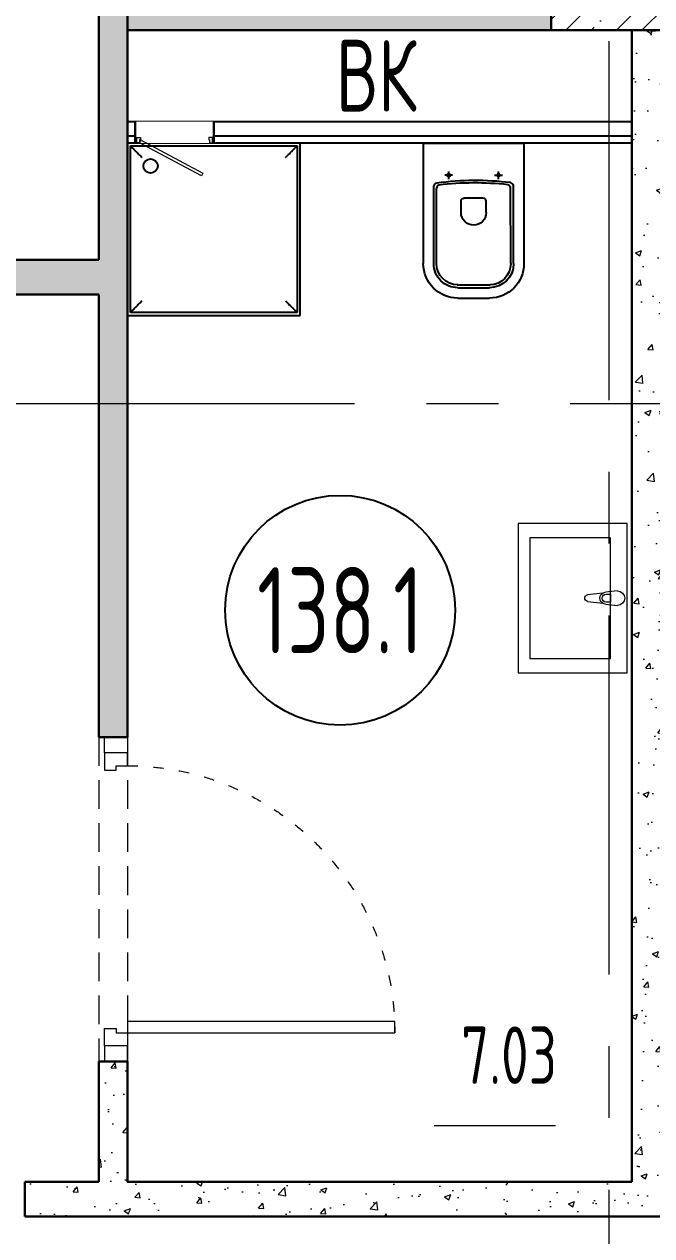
# Model space of a CAD drawing. Header units: millimetres. Extents: x -8689834 to 9419935, y 0 to 233063.
# Drawn here: x -208267 to -206084, y 96203 to 100422 of the extents above; entities that cross this region are included whole.
import ezdxf
from ezdxf import colors
from ezdxf.entities.mleader import LeaderData, LeaderLine
from ezdxf.enums import TextEntityAlignment as Align
from ezdxf.math import Vec2, Vec3

# ---------------------------------------------------------------- set-up
doc = ezdxf.new("R2010")
doc.units = ezdxf.units.MM
doc.header["$MEASUREMENT"] = 0
doc.set_wipeout_variables(frame=1)
for name, pattern in [('ACAD_ISO03W100', [30, 12, -18]), ('ADSK_Штриховая_ш2 п1', [3, 2, -1]), ('CENTER', [2, 1.25, -0.25, 0.25, -0.25])]:
    doc.linetypes.add(name, pattern=pattern)
doc.layers.get('0').update_dxf_attribs({"color": 250, "lineweight": 9})
for name, color, linetype, lineweight in [('АР_Двери', 175, 'Continuous', 18), ('АР_Колонны', 250, 'Continuous', 30), ('АР_Колонны Штрих', 250, 'Continuous', 5), ('АР_Маркер экспликации', 239, 'Continuous', 13), ('АР_Номер помещения', 1, 'Continuous', 25), ('АР_Оси', 195, 'Continuous', 9), ('АР_Отметки', 250, 'Continuous', 15), ('АР_Перегородки газоблок', 165, 'Continuous', 30), ('АР_Перегородки газоблок_Штрих', 165, 'Continuous', 5), ('АР_Помещения_площадь', 19, 'Continuous', 9), ('АР_тонкая линия', 250, 'Continuous', 0), ('Задания на лючки', 32, 'Continuous', 15)]:
    doc.layers.add(name, color=color, linetype=linetype, lineweight=lineweight)
doc.layers.add('АР_Отверстия', color=251, linetype='Continuous')
doc.layers.add('ТХ_сантехника', color=253, linetype='Continuous')
doc.styles.add('ICOCPEUR', font='isocpeur.ttf')
doc.styles.add('ISOCPEUR', font='isocpeur.ttf', dxfattribs={"width": 0.7})
doc.styles.get("Standard").update_dxf_attribs({"font": 'isocpeur.ttf', "width": 0.7})
pattern_1 = [(50, (0, 0), (215.17805, -18.82564), [22.5, -247.5]), (355, (0, 0), (-41.6254, 225.65764), [18, -198]), (100.45144, (17.93, -1.57), (173.55265, 206.832), [19.12206, -210.34263]), (46.1842, (0, 60), (320.1724, -49.65578), [33.75, -371.25]), (96.63564, (26.68, 55.86), (280.3986, 292.2356), [28.6831, -315.51413]), (351.18416, (0, 60), (280.3986, 292.2356), [27, -297]), (21, (30, 45), (179.07212, -120.78567), [22.5, -247.5]), (326, (30, 45), (72.9946, 217.54501), [18, -198]), (71.45144, (44.92, 34.93), (252.06671, 96.75935), [19.12206, -210.34263]), (37.5, (0, 0), (3.647957, 99.868156), [0, -195.6, 0, -201, 0, -198.75]), (7.5, (0, 0), (78.92086, 118.323514), [0, -114.6, 0, -191.1, 0, -75.75]), (327.5, (-66.9, 0), (160.14673, -6.766462), [0, -75, 0, -234, 0, -310.5]), (317.5, (-96.9, 0), (174.95585, 30.031495), [0, -97.5, 0, -155.4, 0, -220.5])]

# ---------------------------------------------------------------- blocks, each defined once
blk = doc.blocks.new('*U751')
blk.add_lwpolyline([(100, 80), (100, 1010), (140, 1010), (140, 80)], close=True)
for points in [[(0, 0), (0, 80), (55, 80), (55, 0), (0, 0)], [(55, 80), (55, 0), (115, 0), (115, 40), (100, 40), (100, 80), (55, 80)], [(1075, 80), (1075, 0), (1015, 0), (1015, 40), (1030, 40), (1030, 80), (1075, 80)], [(1130, 0), (1130, 80), (1075, 80), (1075, 0), (1130, 0)]]:
    blk.add_lwpolyline(points)
at = {"linetype": 'ACAD_ISO03W100', "ltscale": 3}
blk.add_arc((100, 80), 930, 0, 90, dxfattribs=at)
blk = doc.blocks.new('Из_буфера30949')
for p, q in [((-600, 0), (-600, 600)), ((-600, 600), (0, 600)), ((0, 600), (0, 0)), ((-590, 590), (-590, 10)), ((-10, 590), (-590, 590)), ((-10, 10), (-10, 590)), ((0, 0), (-600, 0)), ((-590, 10), (-10, 10))]:
    blk.add_line(p, q)
for start, end in [(90, 270), (270, 90)]:
    blk.add_arc((-80, 80), 25, start, end)
for points, knots in [([(-550, 550), (-553.5, 553.6), (-558.7, 558.7), (-565.4, 565.3), (-569.3, 569.3), (-572.2, 572.2), (-575.1, 575.1), (-577.7, 577.7), (-580.1, 580.1), (-582.3, 582.3), (-584.7, 584.7), (-587.1, 587.1), (-589.3, 589.3), (-590, 590), (-590, 590)], [0, 0, 0, 0, 0.166667, 0.25, 0.333333, 0.375, 0.416667, 0.5, 0.541667, 0.583333, 0.666667, 0.75, 0.833333, 1, 1, 1, 1]), ([(-50, 550), (-46.4, 553.5), (-41.3, 558.7), (-34.7, 565.4), (-30.7, 569.3), (-27.8, 572.2), (-24.9, 575.1), (-22.3, 577.7), (-19.9, 580.1), (-17.7, 582.3), (-15.3, 584.7), (-12.9, 587.1), (-10.7, 589.3), (-10, 590), (-10, 590)], [0, 0, 0, 0, 0.166667, 0.25, 0.333333, 0.375, 0.416667, 0.5, 0.541667, 0.583333, 0.666667, 0.75, 0.833333, 1, 1, 1, 1]), ([(-550, 50), (-553.6, 46.5), (-558.7, 41.3), (-565.3, 34.6), (-569.3, 30.7), (-572.2, 27.8), (-575.1, 24.9), (-577.7, 22.3), (-580.1, 19.9), (-582.3, 17.7), (-584.7, 15.3), (-587.1, 12.9), (-589.3, 10.7), (-590, 10), (-590, 10)], [0, 0, 0, 0, 0.166667, 0.25, 0.333333, 0.375, 0.416667, 0.5, 0.541667, 0.583333, 0.666667, 0.75, 0.833333, 1, 1, 1, 1]), ([(-10, 10), (-10, 10), (-10.7, 10.7), (-12.9, 12.9), (-15.3, 15.3), (-17.7, 17.7), (-19.9, 19.9), (-22.3, 22.3), (-24.9, 24.9), (-27.8, 27.8), (-30.7, 30.7), (-34.6, 34.7), (-41.3, 41.3), (-46.5, 46.4), (-50, 50)], [-1, -1, -1, -1, -0.833333, -0.75, -0.666667, -0.583333, -0.541667, -0.5, -0.416667, -0.375, -0.333333, -0.25, -0.166667, 0, 0, 0, 0])]:
    blk.add_open_spline(points, degree=3, knots=knots)
blk = doc.blocks.new('унитаз поликлиники')
for p, q in [((0, 175), (0, -175)), ((0, 175), (420, 175)), ((420, 138.7), (149.6, 138.7)), ((420, 129), (156.8, 128.7)), ((125.6, 86.7), (99.5, 86.7)), ((112.4, 73.1), (112.4, 100.2)), ((242.4, 43.7), (201.9, 43.7)), ((494, 57.1), (494, -57.1)), ((504, 55), (504, -55)), ((540, 55), (540, -55)), ((191.9, -33.7), (191.9, 33.7)), ((112.3, -73), (112.3, -100.1)), ((242.4, -43.7), (201.9, -43.7)), ((125.5, -86.5), (99.4, -86.5)), ((420, -139), (147.9, -138.7)), ((420, -129), (155.2, -128.7)), ((0, -175), (420, -175))]:
    blk.add_line(p, q)
for centre, radius, start, end in [((420, 55), 120, 0, 90), ((420.5, 55.2), 83.5, 359.8619, 90.3335), ((420, 55), 74, 0, 90), ((242.4, 0), 43.7, 270, 90), ((420, -55), 120, 270, 0), ((420, -55), 84, 270, 0), ((420, -55), 74, 270, 358.4018)]:
    blk.add_arc(centre, radius, start, end)
at = {"extrusion": (0, 0, -1)}
for centre, major_axis, ratio, start_param, end_param in [((1158.1, 0), (-731, -726.4), 0.993775, 0.659849, 0.910919), ((149.5, 127.3), (-5.6, -10.5), 0.821373, 1.269211, 2.570669), ((154.4, 119.8), (-5.61, -7.72), 0.798093, 1.232924, 2.686723), ((112.4, 86.8), (3.55, 3.55), 1, 5.504025, 11.78721), ((984.1, 0), (-23.4, -941.4), 0.89728, 1.422258, 1.677847), ((201.9, -33.5), (4.12, -9.49), 0.964797, 0.42926, 1.943413), ((155.2, -117.5), (5.3, -10.4), 0.842984, 0.549902, 1.8819), ((147.9, -127.5), (5.4, -10.4), 0.836443, 0.56114, 1.877577)]:
    blk.add_ellipse(centre, major_axis=major_axis, ratio=ratio, start_param=start_param, end_param=end_param, dxfattribs=at)
for centre, major_axis, ratio, start_param, end_param in [((201.9, 33.5), (4.12, 9.49), 0.964797, 0.42926, 1.943413), ((112.3, -86.6), (3.54, -3.55), 1, 5.504025, 11.78721)]:
    blk.add_ellipse(centre, major_axis=major_axis, ratio=ratio, start_param=start_param, end_param=end_param)
blk = doc.blocks.new('Из_буфера27431')
at = {"linetype": 'Continuous', "lineweight": 5}
for p, q in [((-138.5, 11.1), (-85.6, 17.7)), ((-138.5, 11.1), (-85.6, 17.7)), ((-76.1, 21), (-34.1, 25)), ((-76.1, 21), (-34.1, 25)), ((-59, 13.6), (-73.9, 13.6)), ((-59, 13.6), (-73.9, 13.6)), ((-59, -13.6), (-59, 13.6)), ((-59, -13.6), (-59, 13.6)), ((-85.6, -17.7), (-138.5, -11.1)), ((-85.6, -17.7), (-138.5, -11.1)), ((-34.1, -25), (-76.1, -21)), ((-34.1, -25), (-76.1, -21)), ((-73.9, -13.6), (-59, -13.6)), ((-73.9, -13.6), (-59, -13.6))]:
    blk.add_line(p, q, dxfattribs=at)
for points in [[(0, -260), (-380, -260), (-380, 260), (0, 260)], [(-59, -210), (-339.1, -210), (-339.1, 210), (-59, 210)], [(-59, -210), (-339.1, -210), (-339.1, 210), (-59, 210)]]:
    blk.add_lwpolyline(points, close=True, dxfattribs=at)
for centre, radius, start, end in [((-137.1, 0), 11.2, 97.1389, 262.8611), ((-137.1, 0), 11.2, 97.1389, 262.8611), ((-74.2, 0), 21.1, 122.771, 237.229), ((-74.2, 0), 21.1, 122.771, 237.229), ((-73.9, 0), 13.6, 90, 270), ((-73.9, 0), 13.6, 90, 270), ((-74.2, 0), 21.1, 95.1696, 122.771), ((-74.2, 0), 21.1, 95.1696, 122.771), ((-34.1, 0), 25, 270, 90), ((-34.1, 0), 25, 270, 90), ((-74.2, 0), 21.1, 237.229, 264.8304), ((-74.2, 0), 21.1, 237.229, 264.8304)]:
    blk.add_arc(centre, radius, start, end, dxfattribs=at)
blk = doc.blocks.new('_DotSmall')
at = {"color": 0, "linetype": 'ByBlock', "const_width": 0.5}
blk.add_lwpolyline([(-0.0625, 0, 1), (0.0625, 0, 1)], format="xyb", close=True, dxfattribs=at)
blk = doc.blocks.new('*U786')
at = {"layer": 'АР_Номер помещения', "color": 7}
blk.add_circle((-7173.5, -4284.1), 400, dxfattribs=at)
at = {"layer": 'АР_Помещения_площадь', "color": 7}
blk.add_line((-6424.2, -6079.7), (-6846.6, -6079.7), dxfattribs=at)
at = {"color": 7, "style": 'ISOCPEUR', "width": 0.7, "flags": 1}
blk.add_attdef('КАТЕГОРИЯ', (-499.2, -2092.2), '', height=250, dxfattribs=at)
at = {"layer": 'АР_Номер помещения', "color": 7, "style": 'ISOCPEUR', "width": 0.7}
blk.add_attdef('НОМЕР_ПОМЕЩЕНИЯ', text='', height=300, dxfattribs=at).set_placement((-7173.5, -4284.1), align=Align.MIDDLE_CENTER)
at = {"layer": 'АР_Помещения_площадь', "color": 7, "lineweight": 30, "width": 0.7, "flags": 104}
blk.add_attdef('ИМЯ_ПОМЕЩЕНИЯ', text='', height=100, dxfattribs=at).set_placement((157.6, 1217.1), align=Align.MIDDLE_CENTER)
at = {"layer": 'АР_Помещения_площадь', "color": 7, "style": 'ISOCPEUR', "width": 0.7}
blk.add_attdef('ПЛОЩАДЬ_ПОМЕЩЕНИЯ', text='', height=200, dxfattribs=at).set_placement((-6419.3, -5833.2), align=Align.MIDDLE_RIGHT)
blk = doc.blocks.new('*U2053')
at = {"color": 7}
blk.add_wipeout([(-565, 60), (445, 60), (445, -216), (-565, -216)], dxfattribs=at)
for p, q in [((-530, 60), (-565, 60)), ((-550, 60), (-550, -10)), ((-550, -10), (-550, 60)), ((-510, 60), (-530, 60)), ((-510, 20), (-510, 60)), ((-500, 20), (-510, 20)), ((-500, -10), (-500, 20)), ((380, -10), (380, 20)), ((380, 20), (390, 20)), ((390, 20), (390, 60)), ((390, 60), (410, 60)), ((410, 60), (445, 60)), ((430, 60), (430, -10)), ((430, -10), (430, 60)), ((-565, -10), (-530, -10)), ((-530, -10), (-500, -10)), ((410, -10), (380, -10)), ((445, -10), (410, -10))]:
    blk.add_line(p, q)
at = {"lineweight": 30}
for p, q in [((-565, 60), (-565, -216)), ((445, 60), (445, -216))]:
    blk.add_line(p, q, dxfattribs=at)
blk.add_lwpolyline([(389, 60), (370, 25), (-424, 448), (-406, 483)], close=True)

msp = doc.modelspace()

# ---------------------------------------------------------------- hatches: boundary and pattern name
at = {"layer": 'АР_Колонны Штрих', "ltscale": 100}
h = msp.add_hatch(dxfattribs=at)
h.set_pattern_fill('ANSI35', color=256, scale=500)
h.set_pattern_definition([(45, (-1163486.01, 140672.16), (-88.388348, 88.388348), []), (45, (-1163397.63, 140672.16), (-88.388348, 88.388348), [156.25, -31.25, 0, -31.25])])
h.paths.add_polyline_path([(-206033.915, 100800.682), (-206433.915, 100800.682), (-206433.915, 100400.682), (-206033.915, 100400.682)])
at = {"layer": 'АР_Перегородки газоблок_Штрих', "ltscale": 100}
h = msp.add_hatch(dxfattribs=at)
h.set_pattern_fill('AR-CONC', color=256, scale=30)
h.set_pattern_definition(pattern_1)
h.paths.add_polyline_path([(-207907.67, 101599.027), (-208007.649, 101599.027), (-208007.669, 101492.432), (-208110.017, 101492.432), (-208110.017, 101372.432), (-208007.668, 101372.432), (-208007.658, 99600.682), (-211914.023, 99600.682), (-211914.049, 99480.682), (-208007.55, 99480.682), (-208007.649, 97939.708), (-207907.649, 97939.709), (-207907.662, 100400.682), (-206433.915, 100400.682), (-206433.915, 100500.682), (-207907.662, 100500.682)])
h = msp.add_hatch(dxfattribs=at)
h.set_pattern_fill('AR-CONC', color=256, scale=30)
h.set_pattern_definition(pattern_1)
h.paths.add_polyline_path([(-206033.915, 100400.682), (-206153.916, 100400.682), (-206033.915, 100400.682), (-206033.915, 100400.682), (-206153.916, 100400.682), (-206152.181, 96390.674), (-207889.354, 96390.705), (-207907.65, 96352.109), (-207907.679, 96809.491), (-208007.679, 96809.485), (-208007.65, 96390.682), (-208265.416, 96390.678), (-208265.416, 96270.687), (-206033.885, 96270.691)])

# ---------------------------------------------------------------- linework, layer by layer
at = {"layer": 'АР_Колонны', "ltscale": 100}
msp.add_lwpolyline([(-206433.915, 100800.682), (-206033.915, 100800.682), (-206033.915, 100400.682), (-206433.915, 100400.682)], close=True, dxfattribs=at)
at = {"layer": 'АР_Оси', "linetype": 'CENTER', "ltscale": 1000}
for p, q in [((-206233.915, 134363.151), (-206233.915, 78630.803)), ((-224367.609, 99100.682), (-141189.207, 99100.682))]:
    msp.add_line(p, q, dxfattribs=at)
at = {"layer": 'АР_Перегородки газоблок', "ltscale": 100}
for points in [[(-208007.658, 99600.682), (-208007.668, 101372.432)], [(-207907.658, 99452.383), (-207907.668, 101372.432)], [(-206433.915, 100400.682), (-207907.662, 100400.682)], [(-206153.885, 96390.696), (-206153.916, 100400.682)], [(-211914.036, 99600.682), (-208007.658, 99600.682)], [(-211914.036, 99480.682), (-208007.657, 99480.682)], [(-208007.649, 97939.708), (-208007.649, 99480.682)], [(-207907.649, 97939.708), (-207907.649, 99480.682)], [(-207907.649, 97939.709), (-208007.649, 97939.708)], [(-208007.679, 96809.701), (-207907.679, 96809.707), (-207907.653, 96390.682), (-206153.884, 96390.696)], [(-208007.653, 96390.682), (-208007.679, 96809.701)], [(-208265.416, 96270.682), (-208265.416, 96390.682)], [(-208265.416, 96390.682), (-208007.65, 96390.682)], [(-208265.416, 96270.682), (-206033.884, 96270.7)]]:
    msp.add_lwpolyline(points, dxfattribs=at)
at = {"layer": 'АР_Перегородки газоблок', "color": 0, "lineweight": 25, "ltscale": 100}
for points in [[(-207907.673, 100082.953), (-206153.913, 100082.978)], [(-207907.672, 100032.953), (-206153.913, 100032.967)], [(-206153.913, 100007.967), (-207907.676, 100007.953)]]:
    msp.add_lwpolyline(points, dxfattribs=at)
at = {"layer": 'АР_тонкая линия', "linetype": 'ADSK_Штриховая_ш2 п1', "ltscale": 50}
for points in [[(-208007.649, 97939.708), (-208007.582, 96809.701)], [(-207907.679, 97939.489), (-207907.679, 96809.489)]]:
    msp.add_lwpolyline(points, dxfattribs=at)

# ---------------------------------------------------------------- block references
at = {"layer": 'АР_Двери', "xscale": -1, "rotation": 270}
msp.add_blockref('*U751', (-207987.679, 96809.489), dxfattribs=at)
at = {"layer": 'АР_Маркер экспликации'}
ref = msp.add_blockref('*U786', (-199994.581, 102665.084), dxfattribs=at)
ref.add_attrib('НОМЕР_ПОМЕЩЕНИЯ', '138.1', dxfattribs={"layer": 'АР_Номер помещения', "color": 7, "height": 300, "style": 'ISOCPEUR', "width": 0.7}).set_placement((-207168.074, 98381.007), align=Align.MIDDLE_CENTER)
ref.add_attrib('ПЛОЩАДЬ_ПОМЕЩЕНИЯ', '7.03', dxfattribs={"layer": 'АР_Помещения_площадь', "color": 7, "height": 200, "style": 'ISOCPEUR', "width": 0.7}).set_placement((-206413.913, 96831.917), align=Align.MIDDLE_RIGHT)
at = {"layer": 'ТХ_сантехника', "ltscale": 75, "xscale": -1, "rotation": 270}
msp.add_blockref('Из_буфера30949', (-207907.661, 100007.953), dxfattribs=at)
at = {"layer": 'ТХ_сантехника', "xscale": -1, "rotation": 89.99999999999993}
msp.add_blockref('унитаз поликлиники', (-206703.711, 100007.963), dxfattribs=at)
at = {"layer": 'ТХ_сантехника', "ltscale": 100, "xscale": -1, "rotation": 180}
msp.add_blockref('Из_буфера27431', (-206169.125, 98423.19), dxfattribs=at)

# ---------------------------------------------------------------- texts
at = {"layer": 'АР_Отверстия', "color": 1, "ltscale": 100, "insert": (-207042.265, 100242.261), "char_height": 250, "attachment_point": 5, "line_spacing_factor": 0.7, "style": 'ICOCPEUR'}
msp.add_mtext('\\A1;{\\W0.7;ВК}', dxfattribs=at)

# ---------------------------------------------------------------- leaders
at = {"layer": 'АР_Отметки'}
ml = msp.add_multileader_mtext('Standard', dxfattribs=at)
ml.set_content('{\\W0.8;-2,730}', color=256, style='ISOCPEUR')
ml.set_leader_properties(color=256, linetype='Continuous', lineweight=-1)
ml.set_arrow_properties(name='DOTSMALL')
ml.build(insert=Vec2(0, 0))
ml.multileader.update_dxf_attribs({"has_text_frame": 1, "text_left_attachment_type": 4, "text_right_attachment_type": 4, "dogleg_length": 100, "arrow_head_size": 180})
ctx = ml.context
ctx.base_point, ctx.char_height, ctx.arrow_head_size, ctx.landing_gap_size, ctx.plane_origin = Vec3(-314791.321, 121809.018, 0), 250, 180, 50, Vec3(-319449.83, 117956.711, 0)
ctx.left_attachment, ctx.right_attachment = 4, 4
notes = []
notes.append((ctx, [(0, (0, 0, 0), (0, 0), (1, 0), 1, [])]))
ctx.mtext.insert, ctx.mtext.width, ctx.mtext.defined_height, ctx.mtext.line_spacing_style, ctx.mtext.flow_direction = Vec3(-314741.321, 122142.352, 0), 769.98896, 343.888, 2, 5
ml = msp.add_multileader_mtext('Standard', dxfattribs=at)
ml.set_content('-0,180', color=256, style='ISOCPEUR')
ml.set_leader_properties(color=256, linetype='Continuous', lineweight=-1)
ml.set_arrow_properties(name='DOTSMALL')
ml.build(insert=Vec2(0, 0))
ml.multileader.update_dxf_attribs({"has_text_frame": 1, "text_left_attachment_type": 4, "text_right_attachment_type": 4, "dogleg_length": 100, "arrow_head_size": 180})
ctx = ml.context
ctx.base_point, ctx.char_height, ctx.arrow_head_size, ctx.landing_gap_size, ctx.plane_origin = Vec3(-211105.41, 105417.262), 250, 180, 50, Vec3(-213266.622, 104468.513)
ctx.left_attachment, ctx.right_attachment = 4, 4
notes.append((ctx, [(0, (0, 0, 0), (0, 0), (1, 0), 1, [])]))
ctx.mtext.insert, ctx.mtext.width, ctx.mtext.line_spacing_style, ctx.mtext.flow_direction = Vec3(-211055.41, 105750.596), 852.69703, 2, 5
ml = msp.add_multileader_mtext('Standard', dxfattribs=at)
ml.set_content('-0,180', color=256, style='ISOCPEUR')
ml.set_leader_properties(color=256, linetype='Continuous', lineweight=-1)
ml.set_arrow_properties(name='DOTSMALL')
ml.build(insert=Vec2(0, 0))
ml.multileader.update_dxf_attribs({"has_text_frame": 1, "text_left_attachment_type": 4, "text_right_attachment_type": 4, "dogleg_length": 100, "arrow_head_size": 180})
ctx = ml.context
ctx.base_point, ctx.char_height, ctx.arrow_head_size, ctx.landing_gap_size, ctx.plane_origin = Vec3(-213996.848, 104111.599), 250, 180, 50, Vec3(-216158.06, 103162.85)
ctx.left_attachment, ctx.right_attachment = 4, 4
notes.append((ctx, [(0, (0, 0, 0), (0, 0), (1, 0), 1, [])]))
ctx.mtext.insert, ctx.mtext.width, ctx.mtext.line_spacing_style, ctx.mtext.flow_direction = Vec3(-213946.848, 104444.932), 852.69703, 2, 5
ml = msp.add_multileader_mtext('Standard', dxfattribs=at)
ml.set_content('{\\W0.8;-2,730}', color=256, style='ISOCPEUR')
ml.set_leader_properties(color=256, linetype='Continuous', lineweight=-1)
ml.set_arrow_properties(name='DOTSMALL')
ml.build(insert=Vec2(0, 0))
ml.multileader.update_dxf_attribs({"has_text_frame": 1, "text_left_attachment_type": 4, "text_right_attachment_type": 4, "dogleg_length": 100, "arrow_head_size": 180})
ctx = ml.context
ctx.base_point, ctx.char_height, ctx.arrow_head_size, ctx.landing_gap_size, ctx.plane_origin = Vec3(-346371.356, 101933.6), 250, 180, 50, Vec3(-346327.75, 100655.48)
ctx.left_attachment, ctx.right_attachment = 4, 4
notes.append((ctx, [(0, (0, 0, 0), (0, 0), (1, 0), 1, [])]))
ctx.mtext.insert, ctx.mtext.width, ctx.mtext.defined_height, ctx.mtext.line_spacing_style, ctx.mtext.flow_direction = Vec3(-346321.356, 102266.933), 769.98896, 343.888, 2, 5
ml = msp.add_multileader_mtext('Standard', dxfattribs=at)
ml.set_content('-2,500', color=256, style='ISOCPEUR')
ml.set_leader_properties(color=256, linetype='Continuous', lineweight=-1)
ml.set_arrow_properties(name='DOTSMALL')
ml.build(insert=Vec2(0, 0))
ml.multileader.update_dxf_attribs({"has_text_frame": 1, "text_left_attachment_type": 4, "text_right_attachment_type": 4, "dogleg_length": 100, "arrow_head_size": 180})
ctx = ml.context
ctx.base_point, ctx.char_height, ctx.arrow_head_size, ctx.landing_gap_size, ctx.plane_origin = Vec3(-213646.346, 100785.797), 250, 180, 50, Vec3(-216011.707, 100009.038)
ctx.left_attachment, ctx.right_attachment = 4, 4
notes.append((ctx, [(0, (0, 0, 0), (0, 0), (1, 0), 1, [])]))
ctx.mtext.insert, ctx.mtext.width, ctx.mtext.line_spacing_style, ctx.mtext.flow_direction = Vec3(-213596.346, 101119.13), 852.69703, 2, 5
ml = msp.add_multileader_mtext('Standard', dxfattribs=at)
ml.set_content('-0,900', color=256, style='ISOCPEUR')
ml.set_leader_properties(color=256, linetype='Continuous', lineweight=-1)
ml.set_arrow_properties(name='DOTSMALL')
ml.build(insert=Vec2(0, 0))
ml.multileader.update_dxf_attribs({"has_text_frame": 1, "text_left_attachment_type": 4, "text_right_attachment_type": 4, "dogleg_length": 100, "arrow_head_size": 180})
ctx = ml.context
ctx.base_point, ctx.char_height, ctx.arrow_head_size, ctx.landing_gap_size, ctx.plane_origin = Vec3(-213834.663, 97124.667, 0), 250, 180, 50, Vec3(-216149.861, 96698.728, 0)
ctx.left_attachment, ctx.right_attachment = 4, 4
notes.append((ctx, [(0, (0, 0, 0), (0, 0), (1, 0), 1, [])]))
ctx.mtext.insert, ctx.mtext.width, ctx.mtext.line_spacing_style, ctx.mtext.flow_direction = Vec3(-213784.663, 97458, 0), 525.17689, 2, 5
for ctx, leaders in notes:
    for number, flags, end, landing, length, lines in leaders:
        leader = LeaderData()
        leader.index, (leader.has_last_leader_line, leader.has_dogleg_vector, leader.attachment_direction) = number, flags
        leader.last_leader_point, leader.dogleg_vector, leader.dogleg_length = Vec3(end), Vec3(landing), length
        for number, points, colour, breaks in lines:
            line = LeaderLine()
            line.index, line.vertices, line.color, line.breaks = number, Vec3.list(points), colors.encode_raw_color(colour), breaks
            leader.lines.append(line)
        ctx.leaders.append(leader)

# ---------------------------------------------------------------- next in the draw order: block references
at = {"layer": 'Задания на лючки', "xscale": 0.2701273999331003, "yscale": 0.2701273999331003, "zscale": 0.2701273999331003, "rotation": 180.0022807060942}
msp.add_blockref('*U2053', (-207760.41, 100024.485), dxfattribs=at)

# ---------------------------------------------------------------- next in the draw order: leaders
at = {"layer": 'АР_Отметки'}
ml = msp.add_multileader_mtext('Standard', dxfattribs=at)
ml.set_content('{\\W0.8;-2,430}', color=256, style='ISOCPEUR')
ml.set_leader_properties(color=256, linetype='Continuous', lineweight=-1)
ml.set_arrow_properties(name='DOTSMALL')
ml.build(insert=Vec2(0, 0))
ml.multileader.update_dxf_attribs({"has_text_frame": 1, "text_left_attachment_type": 4, "text_right_attachment_type": 4, "dogleg_length": 100, "arrow_head_size": 180})
ctx = ml.context
ctx.base_point, ctx.char_height, ctx.arrow_head_size, ctx.landing_gap_size, ctx.plane_origin = Vec3(-301002.247, 120038.585), 250, 180, 50, Vec3(-299949.553, 118383.411)
ctx.left_attachment, ctx.right_attachment = 4, 4
notes = []
notes.append((ctx, [(0, (0, 0, 0), (0, 0), (1, 0), 1, [])]))
ctx.mtext.insert, ctx.mtext.width, ctx.mtext.line_spacing_style, ctx.mtext.flow_direction = Vec3(-300952.247, 120371.918), 852.69703, 2, 5
ml = msp.add_multileader_mtext('Standard', dxfattribs=at)
ml.set_content('{\\W0.8;-2,430}', color=256, style='ISOCPEUR')
ml.set_leader_properties(color=256, linetype='Continuous', lineweight=-1)
ml.set_arrow_properties(name='DOTSMALL')
ml.build(insert=Vec2(0, 0))
ml.multileader.update_dxf_attribs({"has_text_frame": 1, "text_left_attachment_type": 4, "text_right_attachment_type": 4, "dogleg_length": 100, "arrow_head_size": 180})
ctx = ml.context
ctx.base_point, ctx.char_height, ctx.arrow_head_size, ctx.landing_gap_size, ctx.plane_origin = Vec3(-336711.886, 117132.656), 250, 180, 50, Vec3(-335659.193, 115477.482)
ctx.left_attachment, ctx.right_attachment = 4, 4
notes.append((ctx, [(0, (0, 0, 0), (0, 0), (1, 0), 1, [])]))
ctx.mtext.insert, ctx.mtext.width, ctx.mtext.line_spacing_style, ctx.mtext.flow_direction = Vec3(-336661.886, 117465.989), 852.69703, 2, 5
for ctx, leaders in notes:
    for number, flags, end, landing, length, lines in leaders:
        leader = LeaderData()
        leader.index, (leader.has_last_leader_line, leader.has_dogleg_vector, leader.attachment_direction) = number, flags
        leader.last_leader_point, leader.dogleg_vector, leader.dogleg_length = Vec3(end), Vec3(landing), length
        for number, points, colour, breaks in lines:
            line = LeaderLine()
            line.index, line.vertices, line.color, line.breaks = number, Vec3.list(points), colors.encode_raw_color(colour), breaks
            leader.lines.append(line)
        ctx.leaders.append(leader)

doc.saveas('drawing.dxf')
